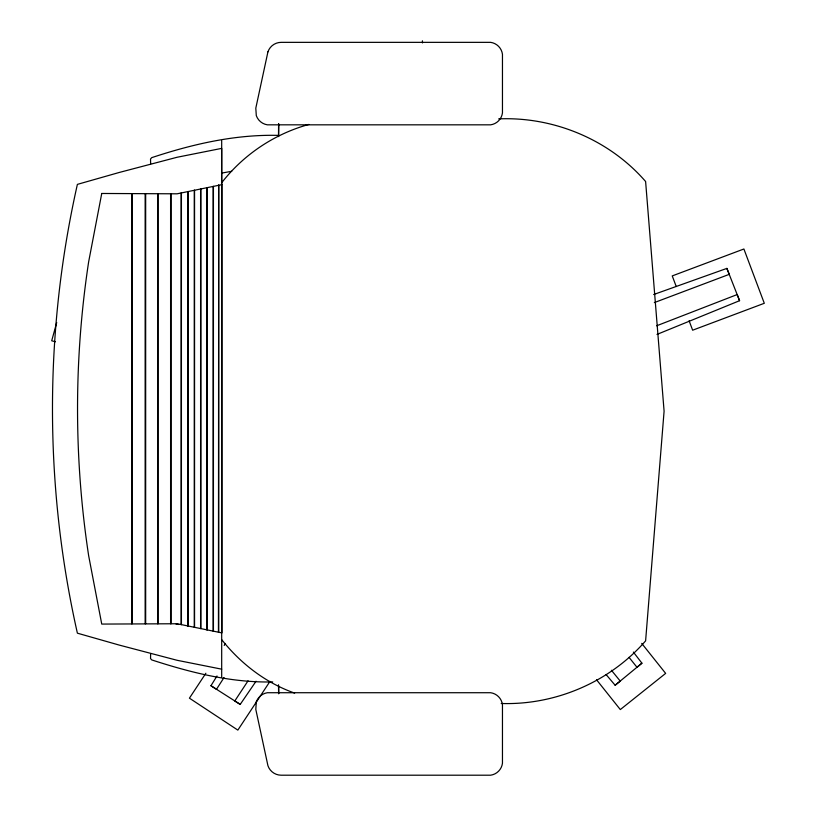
<?xml version="1.0" encoding="UTF-8"?>
<svg xmlns="http://www.w3.org/2000/svg" width="816" height="816" viewBox="0 0 816 816"><rect width="100%" height="100%" fill="white"/><g stroke="black" fill="none" stroke-linecap="round" stroke-linejoin="round"><path stroke-width="1.22" d="M221.687 184.691L221.687 148.379L177.092 157.264L119.177 172.482L77.387 184.375C44.176 331.612 44.176 485.948 77.387 633.175L119.177 645.068L177.092 660.287L221.687 669.171M278.491 135.323L278.603 123.899M278.633 136.609L278.756 123.92M150.634 653.616L150.532 658.532L151.715 659.909C190.791 672.619 231.356 682.859 272.717 681.931M56.722 322.534L51.704 340.772L55.427 341.792M224.043 677.555L216.475 689.306L210.956 685.736L216.995 675.985M205.867 673.251L189.424 698.17L237.844 730.106L269.974 681.391M224.206 645.436L225.522 643.447M248.064 680.809L234.784 700.985L240.22 704.402L256.04 681.248M221.748 182.662C243.637 154.54 274.533 133.885 308.897 124.43M633.369 652.076L641.927 663.184L637 667.294L629.065 657.37M606.084 674.546L615.142 685.246L641.927 663.184M615.142 685.246L620.242 681.095L611.408 670.262M656.992 334.417L739.571 300.696L737.205 294.556L656.656 325.778M654.33 302.593L729.259 274.349L726.872 268.393L653.647 294.535M221.687 173.084L231.713 171.299M279.062 135.405C235.569 134.201 192.78 144.044 151.715 157.651L150.532 159.018L150.634 163.934M498.688 118.881C553.819 116.535 609.389 139.709 645.609 181.509L664.091 411.182L645.609 640.856C609.94 681.931 555.533 705.269 501.228 703.494M176.123 624.22L178.633 624.454M294.637 693.1C265.792 682.931 240.679 663.581 221.748 639.703M210.956 685.736L240.22 704.402M641.713 643.385L665.652 673.384L620.313 709.563L596.506 679.728M726.872 268.393L739.571 300.696M676.24 286.538L672.241 275.91L743.896 248.992L764.296 303.287L692.641 330.205L689.102 320.77M422.402 40.8L422.494 42.932M278.684 686.021L278.756 693.631M278.511 684.767L278.603 693.651M221.687 140.627L221.687 676.923M218.698 632.257L218.698 184.895L218.443 632.206M213.425 186.374L213.425 631.176M213.17 186.425L213.17 631.125M207.131 187.66L207.131 629.891M206.887 187.711L206.887 629.84M200.848 188.945L200.848 628.606M200.593 189.006L200.593 628.555M194.555 190.24L194.555 627.32M194.3 190.291L194.3 627.269M188.017 191.576L188.017 625.984M187.762 191.627L187.762 625.923M181.417 192.923L181.417 624.628M181.162 192.974L181.162 624.577M171.115 193.81L171.115 623.75M170.595 193.81L170.595 623.75M158.131 193.81L158.131 623.75M157.61 193.81L157.61 623.75M145.666 193.81L145.666 623.75M145.146 193.81L145.146 623.75M132.161 193.81L132.161 623.75M131.641 193.81L131.641 623.75M101.745 193.474L88.648 261.834A977.048 977.048 0 0 0 88.658 555.737L101.745 624.077L177.092 623.75L221.942 632.91L221.942 184.64L177.092 193.81L101.745 193.474M256.295 701.944L255.806 709.4L267.934 765.714A14.015 14.015 0 0 0 281.122 775.2L490.651 775.2A13.892 13.892 0 0 0 502.462 763.256L502.462 704.677A13.892 13.892 0 0 0 490.651 692.723L267.352 692.723A14.005 14.005 0 0 0 256.295 701.944M267.934 51.836L255.806 108.151L256.295 115.607A14.005 14.005 0 0 0 267.352 124.828L490.651 124.828A13.892 13.892 0 0 0 502.462 112.883L502.462 54.305A13.892 13.892 0 0 0 490.651 42.35L281.122 42.35A14.015 14.015 0 0 0 267.934 51.836"/></g></svg>
